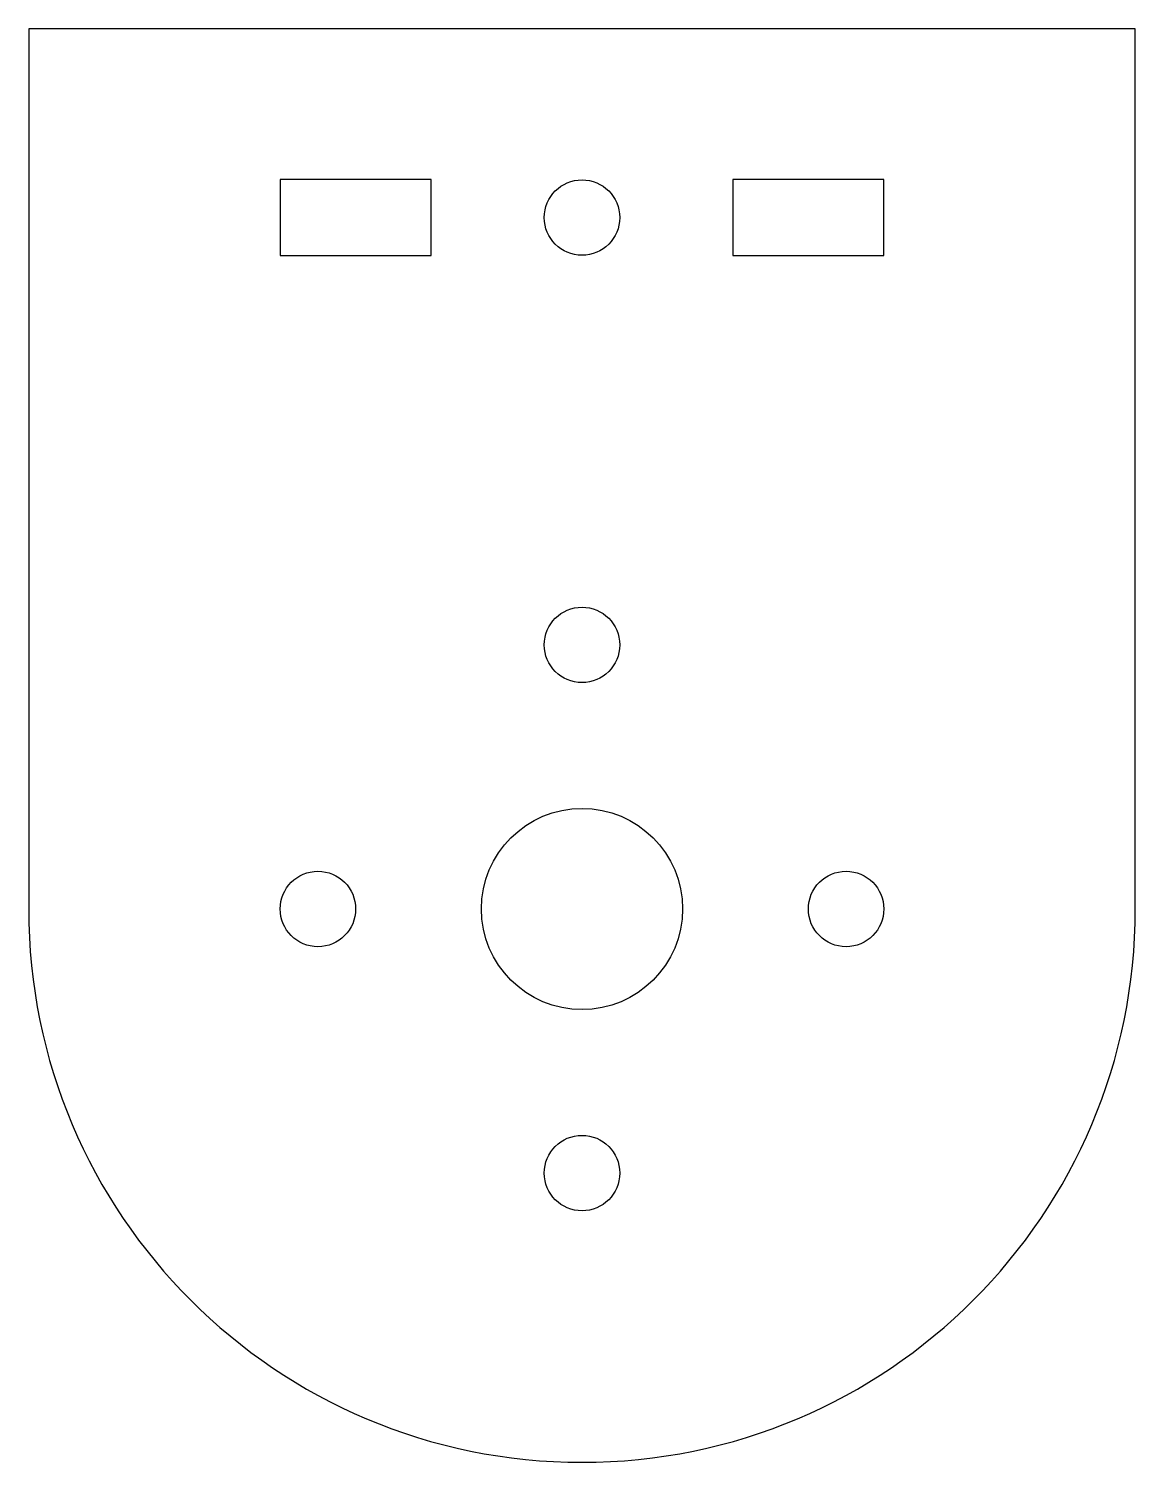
# Model space of a CAD drawing. Header units: millimetres. Extents: x -22 to 22, y -22 to 35.
import ezdxf

# ---------------------------------------------------------------- set-up
doc = ezdxf.new("R2010")
doc.units = ezdxf.units.MM
doc.layers.add('Shape2DView015', color=7, linetype='CONTINUOUS')

msp = doc.modelspace()

# ---------------------------------------------------------------- linework, layer by layer
at = {"layer": 'Shape2DView015'}
for p, q in [((22, 35), (-22, 35)), ((-22, 35), (-22, 0)), ((22, 0), (22, 35)), ((-6, 29), (-12, 29)), ((-12, 29), (-12, 25.98)), ((-6, 25.98), (-6, 29)), ((12, 29), (6, 29)), ((6, 29), (6, 25.98)), ((12, 25.98), (12, 29)), ((-12, 25.98), (-6, 25.98)), ((6, 25.98), (12, 25.98))]:
    msp.add_line(p, q, dxfattribs=at)
for centre, radius in [((0, 27.49), 1.5), ((0, 10.5), 1.5), ((0, 0), 4), ((-10.5, 0), 1.5), ((10.5, 0), 1.5), ((0, -10.5), 1.5)]:
    msp.add_circle(centre, radius, dxfattribs=at)
msp.add_arc((0, 0), 22, -180, 0, dxfattribs=at)

doc.saveas('drawing.dxf')
